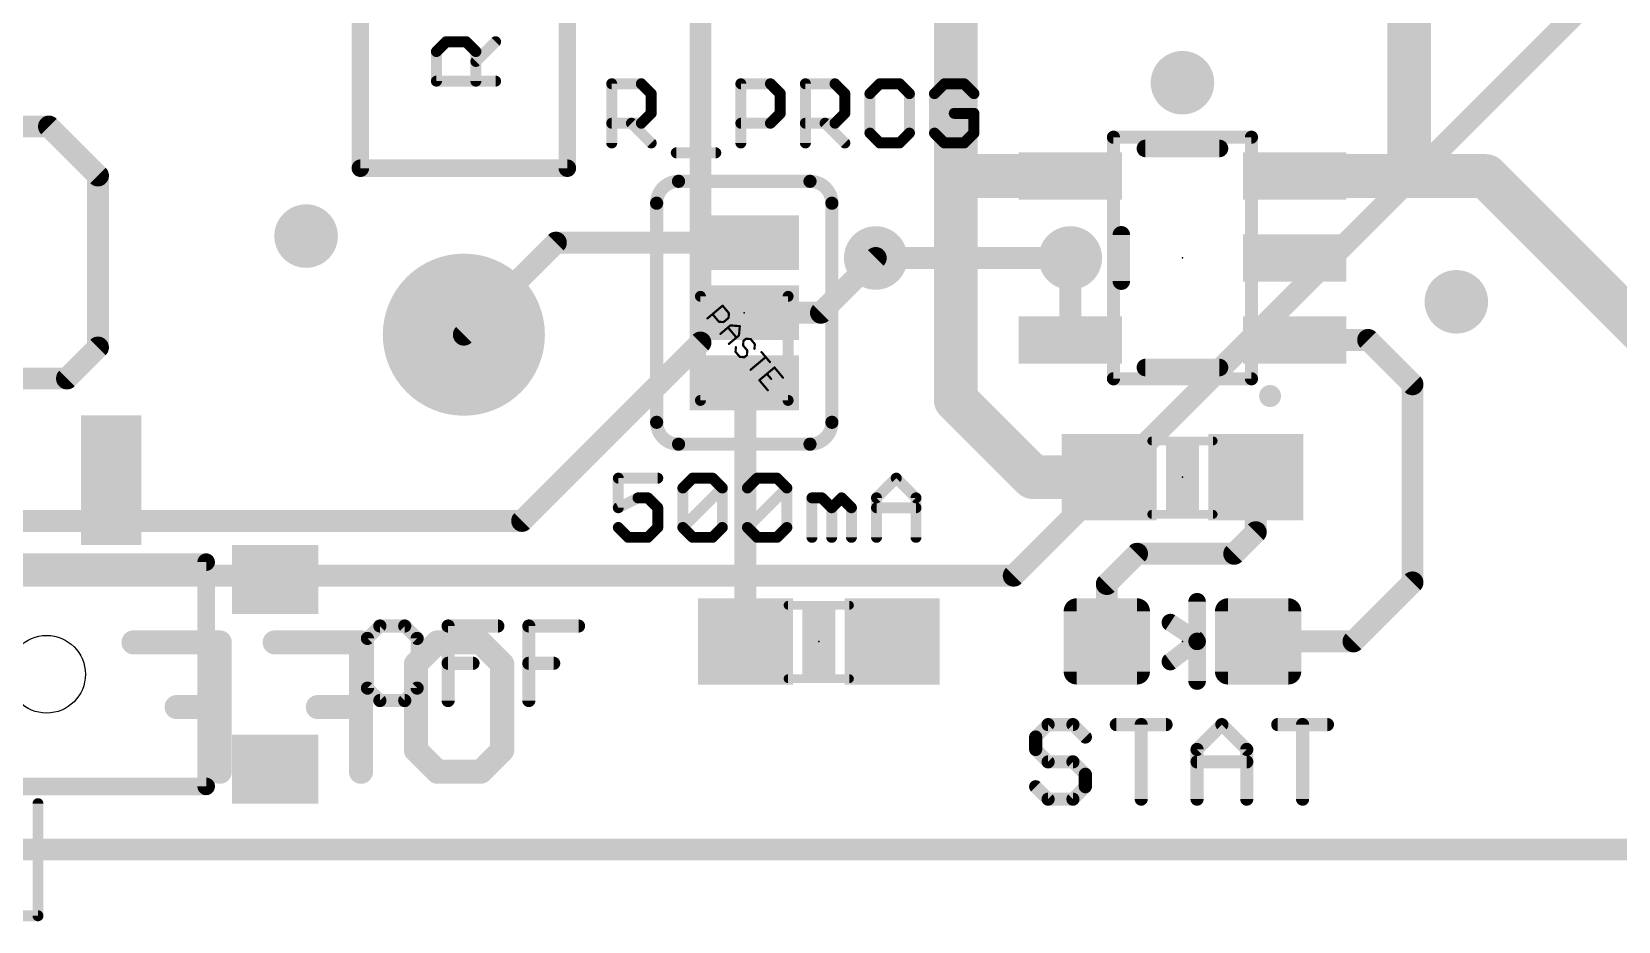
# Model space of a CAD drawing. Extents: x -12 to 110, y -16 to 66.
# Drawn here: x 63.37 to 81.76, y -0.83 to 9.48 of the extents above; entities that cross this region are included whole.
import ezdxf

# ---------------------------------------------------------------- set-up
doc = ezdxf.new("R2010")
doc.units = 0
for name, color, linetype in [('1', 12, 'CONTINUOUS'), ('16', 132, 'CONTINUOUS'), ('17', 110, 'CONTINUOUS'), ('18', 110, 'CONTINUOUS'), ('20', 53, 'CONTINUOUS'), ('21', 41, 'CONTINUOUS'), ('22', 40, 'CONTINUOUS'), ('23', 53, 'CONTINUOUS'), ('51', 53, 'CONTINUOUS')]:
    doc.layers.add(name, color=color, linetype=linetype)

# ---------------------------------------------------------------- blocks, each defined once
blk = doc.blocks.new('RECT160000X160000R30')
at = {"const_width": 0.15}
blk.add_lwpolyline([(0.425, -0.35), (0.425, 0.35, 0.4142), (0.35, 0.425), (-0.35, 0.425, 0.4142), (-0.425, 0.35), (-0.425, -0.35, 0.4142), (-0.35, -0.425), (0.35, -0.425, 0.4142)], format="xyb", close=True, dxfattribs=at)
blk.add_solid([(-0.3754, -0.3754), (0.3754, -0.3754), (-0.3754, 0.3754), (0.3754, 0.3754)])
blk = doc.blocks.new('RECT')
blk.add_solid([(-0.5, -0.5), (0.5, -0.5), (-0.5, 0.5), (0.5, 0.5)])
blk = doc.blocks.new('ROUNDP')
at = {"const_width": 0.5}
blk.add_lwpolyline([(0, -0.25, 1), (0, 0.25, 1), (0, -0.25)], format="xyb", dxfattribs=at)
blk = doc.blocks.new('ROUNDV')
at = {"const_width": 0.5}
blk.add_lwpolyline([(0, -0.25, 1), (0, 0.25, 1), (0, -0.25)], format="xyb", dxfattribs=at)

msp = doc.modelspace()

# ---------------------------------------------------------------- linework, layer by layer
at = {"layer": '1'}
for points, const_width in [([(74.08, 7.808), (74.08, 10.033)], 0.508), ([(79.336, 10.033), (79.336, 7.808)], 0.508), ([(62.8992, 8.382), (63.567, 8.382)], 0.254), ([(63.567, 8.382), (64.135, 7.814)], 0.254), ([(64.135, 7.814), (64.135, 5.8202)], 0.254), ([(74.08, 5.2128), (74.08, 7.808)], 0.508), ([(75.4079, 7.808), (74.08, 7.808)], 0.508), ([(79.336, 7.808), (78.0081, 7.808)], 0.508), ([(78.0081, 7.808), (80.2258, 7.808)], 0.508), ([(80.2258, 7.808), (83.82, 4.2138)], 0.508), ([(69.4436, 7.0358), (68.3768, 5.969)], 0.254), ([(71.628, 7.0358), (69.4436, 7.0358)], 0.254), ([(72.517, 6.223), (73.152, 6.858)], 0.254), ([(75.4079, 6.858), (75.4079, 5.908)], 0.254), ([(71.628, 6.223), (72.517, 6.223)], 0.254), ([(64.135, 5.8202), (63.7758, 5.461)], 0.254), ([(78.0081, 5.908), (78.8609, 5.908)], 0.254), ([(78.8609, 5.908), (79.375, 5.3939)], 0.254), ([(63.7758, 5.461), (63.1143, 5.461)], 0.254), ([(71.628, 5.4102), (71.6398, 5.4102)], 0.254), ([(71.628, 5.4102), (71.6416, 5.4102)], 0.254), ([(71.6416, 5.4102), (71.6416, 2.413)], 0.254), ([(79.375, 5.3939), (79.375, 3.0969)], 0.254), ([(74.9748, 4.318), (74.08, 5.2128)], 0.508), ([(75.858, 4.318), (74.9748, 4.318)], 0.508), ([(77.558, 3.6787), (77.558, 4.318)], 0.254), ([(77.3083, 3.429), (77.558, 3.6787)], 0.254), ([(75.831, 3.0782), (76.1818, 3.429)], 0.254), ([(76.1818, 3.429), (77.3083, 3.429)], 0.254), ([(75.831, 2.413), (75.831, 3.0782)], 0.254), ([(79.375, 3.0969), (78.6911, 2.413)], 0.254), ([(78.6911, 2.413), (77.585, 2.413)], 0.254), ([(101.6, 0), (0, 0)], 0.254)]:
    msp.add_lwpolyline(points, dxfattribs=dict(at, const_width=const_width))
for points, const_width in [([(63.6119, 8.4269, 1), (63.5221, 8.3371)], 0.127), ([(63.567, 8.3185, 1), (63.567, 8.4455)], 0.127), ([(64.1985, 7.814, 1), (64.0715, 7.814)], 0.127), ([(64.0901, 7.7691, 1), (64.1799, 7.8589)], 0.127), ([(74.207, 7.808, 1), (73.953, 7.808)], 0.254), ([(74.08, 7.935, 1), (74.08, 7.681)], 0.254), ([(73.953, 7.808, 1), (74.207, 7.808)], 0.254), ([(75.4079, 7.681, 1), (75.4079, 7.935)], 0.254), ([(78.0081, 7.935, 1), (78.0081, 7.681)], 0.254), ([(78.0081, 7.935, 1), (78.0081, 7.681)], 0.254), ([(79.209, 7.808, 1), (79.463, 7.808)], 0.254), ([(79.336, 7.681, 1), (79.336, 7.935)], 0.254), ([(80.3156, 7.8978, 1), (80.136, 7.7182)], 0.254), ([(80.2258, 7.681, 1), (80.2258, 7.935)], 0.254), ([(69.4436, 7.0993, 1), (69.4436, 6.9723)], 0.127), ([(69.4885, 6.9909, 1), (69.3987, 7.0807)], 0.127), ([(71.628, 6.9723, 1), (71.628, 7.0993)], 0.127), ([(73.1969, 6.8131, 1), (73.1071, 6.9029)], 0.127), ([(75.4714, 6.858, 1), (75.3444, 6.858)], 0.127), ([(71.628, 6.2865, 1), (71.628, 6.1595)], 0.127), ([(72.4721, 6.2679, 1), (72.5619, 6.1781)], 0.127), ([(72.517, 6.1595, 1), (72.517, 6.2865)], 0.127), ([(68.3319, 6.0139, 1), (68.4217, 5.9241)], 0.127), ([(64.1799, 5.7753, 1), (64.0901, 5.8651)], 0.127), ([(75.3444, 5.908, 1), (75.4714, 5.908)], 0.127), ([(78.0081, 5.9715, 1), (78.0081, 5.8445)], 0.127), ([(78.9058, 5.9529, 1), (78.816, 5.8631)], 0.127), ([(78.8609, 5.8445, 1), (78.8609, 5.9715)], 0.127), ([(64.0715, 5.8202, 1), (64.1985, 5.8202)], 0.127), ([(63.7309, 5.5059, 1), (63.8207, 5.4161)], 0.127), ([(63.7758, 5.3975, 1), (63.7758, 5.5245)], 0.127), ([(71.628, 5.4737, 1), (71.628, 5.3467)], 0.127), ([(71.628, 5.4737, 1), (71.628, 5.3467)], 0.127), ([(71.7051, 5.4102, 1), (71.5781, 5.4102)], 0.127), ([(71.6398, 5.3467, 1), (71.6398, 5.4737)], 0.127), ([(71.6416, 5.3467, 1), (71.6416, 5.4737)], 0.127), ([(79.4385, 5.3939, 1), (79.3115, 5.3939)], 0.127), ([(74.1698, 5.3026, 1), (73.9902, 5.123)], 0.254), ([(73.953, 5.2128, 1), (74.207, 5.2128)], 0.254), ([(79.3301, 5.349, 1), (79.4199, 5.4388)], 0.127), ([(74.9748, 4.445, 1), (74.9748, 4.191)], 0.254), ([(74.885, 4.2282, 1), (75.0646, 4.4078)], 0.254), ([(75.858, 4.191, 1), (75.858, 4.445)], 0.254), ([(77.6215, 4.318, 1), (77.4945, 4.318)], 0.127), ([(77.4945, 3.6787, 1), (77.6215, 3.6787)], 0.127), ([(77.6029, 3.6338, 1), (77.5131, 3.7236)], 0.127), ([(76.1818, 3.4925, 1), (76.1818, 3.3655)], 0.127), ([(76.2267, 3.3841, 1), (76.1369, 3.4739)], 0.127), ([(77.2634, 3.4739, 1), (77.3532, 3.3841)], 0.127), ([(77.3083, 3.3655, 1), (77.3083, 3.4925)], 0.127), ([(75.8945, 3.0782, 1), (75.7675, 3.0782)], 0.127), ([(75.7861, 3.1231, 1), (75.8759, 3.0333)], 0.127), ([(79.3115, 3.0969, 1), (79.4385, 3.0969)], 0.127), ([(79.4199, 3.052, 1), (79.3301, 3.1418)], 0.127), ([(71.5781, 2.413, 1), (71.7051, 2.413)], 0.127), ([(75.7675, 2.413, 1), (75.8945, 2.413)], 0.127), ([(77.585, 2.4765, 1), (77.585, 2.3495)], 0.127), ([(78.6462, 2.4579, 1), (78.736, 2.3681)], 0.127), ([(78.6911, 2.3495, 1), (78.6911, 2.4765)], 0.127)]:
    msp.add_lwpolyline(points, format="xyb", dxfattribs=dict(at, const_width=const_width))
at = {"layer": '16', "const_width": 0.254}
for points in [[(71.12, 26.797), (71.12, 5.8774)], [(81.915, 10.3378), (74.7522, 3.175)], [(73.152, 6.858), (75.4079, 6.858)], [(71.12, 5.8774), (69.0526, 3.81)], [(69.0526, 3.81), (41.5665, 3.81)], [(74.7522, 3.175), (41.2056, 3.175)], [(101.6, 0), (0, 0)]]:
    msp.add_lwpolyline(points, dxfattribs=at)
at = {"layer": '16', "const_width": 0.127}
for points in [[(73.152, 6.9215, 1), (73.152, 6.7945)], [(75.4079, 6.7945, 1), (75.4079, 6.9215)], [(71.0565, 5.8774, 1), (71.1835, 5.8774)], [(71.1649, 5.8325, 1), (71.0751, 5.9223)], [(69.0077, 3.8549, 1), (69.0975, 3.7651)], [(69.0526, 3.7465, 1), (69.0526, 3.8735)], [(74.7073, 3.2199, 1), (74.7971, 3.1301)], [(74.7522, 3.1115, 1), (74.7522, 3.2385)]]:
    msp.add_lwpolyline(points, format="xyb", dxfattribs=at)
at = {"layer": '20', "const_width": 0.2032}
msp.add_lwpolyline([(6.35, 0), (95.25, 0)], dxfattribs=at)
at = {"layer": '20'}
msp.add_circle((63.5395, 2.032), 0.45, dxfattribs=at)
at = {"layer": '21'}
for points, const_width in [([(67.1768, 7.899), (67.1768, 14.199)], 0.2032), ([(69.5768, 14.199), (69.5768, 7.899)], 0.2032), ([(68.0587, 9.2512), (68.1731, 9.3656)], 0.127), ([(68.1731, 9.3656), (68.4019, 9.3656)], 0.127), ([(68.4019, 9.3656), (68.5163, 9.2512)], 0.127), ([(68.5163, 9.1368), (68.7451, 9.3656)], 0.127), ([(68.0587, 8.908), (68.0587, 9.2512)], 0.127), ([(68.5163, 9.2512), (68.5163, 8.908)], 0.127), ([(68.7451, 8.908), (68.0587, 8.908)], 0.127), ([(70.0913, 8.1915), (70.0913, 8.8779)], 0.127), ([(70.0913, 8.8779), (70.4345, 8.8779)], 0.127), ([(70.4345, 8.8779), (70.5489, 8.7635)], 0.127), ([(71.5881, 8.1915), (71.5881, 8.8779)], 0.127), ([(71.5881, 8.8779), (71.9313, 8.8779)], 0.127), ([(71.9313, 8.8779), (72.0457, 8.7635)], 0.127), ([(72.3365, 8.1915), (72.3365, 8.8779)], 0.127), ([(72.3365, 8.8779), (72.6797, 8.8779)], 0.127), ([(72.6797, 8.8779), (72.7941, 8.7635)], 0.127), ([(73.1994, 8.8779), (73.085, 8.7635)], 0.127), ([(73.4282, 8.8779), (73.1994, 8.8779)], 0.127), ([(73.5426, 8.7635), (73.4282, 8.8779)], 0.127), ([(73.9478, 8.8779), (73.8334, 8.7635)], 0.127), ([(74.1766, 8.8779), (73.9478, 8.8779)], 0.127), ([(74.291, 8.7635), (74.1766, 8.8779)], 0.127), ([(70.5489, 8.7635), (70.5489, 8.5347)], 0.127), ([(72.0457, 8.7635), (72.0457, 8.5347)], 0.127), ([(72.7941, 8.7635), (72.7941, 8.5347)], 0.127), ([(73.085, 8.7635), (73.085, 8.3059)], 0.127), ([(73.5426, 8.3059), (73.5426, 8.7635)], 0.127), ([(73.8334, 8.7635), (73.8334, 8.3059)], 0.127), ([(70.4345, 8.4203), (70.0913, 8.4203)], 0.127), ([(70.3201, 8.4203), (70.5489, 8.1915)], 0.127), ([(70.5489, 8.5347), (70.4345, 8.4203)], 0.127), ([(71.9313, 8.4203), (71.5881, 8.4203)], 0.127), ([(72.0457, 8.5347), (71.9313, 8.4203)], 0.127), ([(72.6797, 8.4203), (72.3365, 8.4203)], 0.127), ([(72.5653, 8.4203), (72.7941, 8.1915)], 0.127), ([(72.7941, 8.5347), (72.6797, 8.4203)], 0.127), ([(74.291, 8.5347), (74.0622, 8.5347)], 0.127), ([(74.291, 8.3059), (74.291, 8.5347)], 0.127), ([(73.085, 8.3059), (73.1994, 8.1915)], 0.127), ([(73.4282, 8.1915), (73.5426, 8.3059)], 0.127), ([(73.8334, 8.3059), (73.9478, 8.1915)], 0.127), ([(74.1766, 8.1915), (74.291, 8.3059)], 0.127), ([(70.8397, 8.0771), (71.2973, 8.0771)], 0.127), ([(73.1994, 8.1915), (73.4282, 8.1915)], 0.127), ([(73.9478, 8.1915), (74.1766, 8.1915)], 0.127), ([(76.2786, 8.128), (77.1374, 8.128)], 0.2032), ([(69.5768, 7.899), (67.1768, 7.899)], 0.2032), ([(70.866, 7.747), (72.39, 7.747)], 0.1524), ([(70.612, 4.953), (70.612, 7.493)], 0.1524), ([(72.644, 7.493), (72.644, 4.953)], 0.1524), ([(75.9992, 6.5896), (75.9992, 7.1264)], 0.2032), ([(77.1374, 5.588), (76.2786, 5.588)], 0.2032), ([(70.866, 4.699), (72.39, 4.699)], 0.1524), ([(70.6251, 4.3059), (70.1675, 4.3059)], 0.127), ([(70.1675, 4.3059), (70.1675, 3.9627)], 0.127), ([(70.9159, 4.1915), (71.0303, 4.3059)], 0.127), ([(70.9159, 3.7339), (70.9159, 4.1915)], 0.127), ([(70.9159, 3.7339), (71.3735, 4.1915)], 0.127), ([(71.0303, 4.3059), (71.2591, 4.3059)], 0.127), ([(71.2591, 4.3059), (71.3735, 4.1915)], 0.127), ([(71.3735, 4.1915), (71.3735, 3.7339)], 0.127), ([(71.6643, 4.1915), (71.7787, 4.3059)], 0.127), ([(71.6643, 3.7339), (71.6643, 4.1915)], 0.127), ([(71.6643, 3.7339), (72.1219, 4.1915)], 0.127), ([(71.7787, 4.3059), (72.0075, 4.3059)], 0.127), ([(72.0075, 4.3059), (72.1219, 4.1915)], 0.127), ([(72.1219, 4.1915), (72.1219, 3.7339)], 0.127), ([(73.1612, 4.0771), (73.39, 4.3059)], 0.127), ([(73.39, 4.3059), (73.6188, 4.0771)], 0.127), ([(70.1675, 3.9627), (70.3963, 4.0771)], 0.127), ([(70.3963, 4.0771), (70.5107, 4.0771)], 0.127), ([(70.5107, 4.0771), (70.6251, 3.9627)], 0.127), ([(72.4127, 3.6195), (72.4127, 4.0771)], 0.127), ([(72.4127, 4.0771), (72.5271, 4.0771)], 0.127), ([(72.5271, 4.0771), (72.6415, 3.9627)], 0.127), ([(72.6415, 3.9627), (72.7559, 4.0771)], 0.127), ([(72.7559, 4.0771), (72.8703, 3.9627)], 0.127), ([(73.1612, 3.6195), (73.1612, 4.0771)], 0.127), ([(73.6188, 4.0771), (73.6188, 3.6195)], 0.127), ([(70.6251, 3.9627), (70.6251, 3.7339)], 0.127), ([(72.6415, 3.9627), (72.6415, 3.6195)], 0.127), ([(72.8703, 3.9627), (72.8703, 3.6195)], 0.127), ([(73.1612, 3.9627), (73.6188, 3.9627)], 0.127), ([(70.2819, 3.6195), (70.1675, 3.7339)], 0.127), ([(70.5107, 3.6195), (70.2819, 3.6195)], 0.127), ([(70.6251, 3.7339), (70.5107, 3.6195)], 0.127), ([(71.0303, 3.6195), (70.9159, 3.7339)], 0.127), ([(71.2591, 3.6195), (71.0303, 3.6195)], 0.127), ([(71.3735, 3.7339), (71.2591, 3.6195)], 0.127), ([(71.7787, 3.6195), (71.6643, 3.7339)], 0.127), ([(72.0075, 3.6195), (71.7787, 3.6195)], 0.127), ([(72.1219, 3.7339), (72.0075, 3.6195)], 0.127), ([(65.3895, 3.332), (58.6895, 3.332)], 0.2032), ([(65.3895, 0.732), (65.3895, 3.332)], 0.2032), ([(76.878, 2.873), (76.878, 2.413)], 0.2032), ([(67.4033, 2.5915), (67.2592, 2.4475)], 0.1524), ([(67.6914, 2.5915), (67.4033, 2.5915)], 0.1524), ([(67.8354, 2.4475), (67.6914, 2.5915)], 0.1524), ([(68.1947, 1.7272), (68.1947, 2.5915)], 0.1524), ([(68.1947, 2.5915), (68.7709, 2.5915)], 0.1524), ([(69.1302, 1.7272), (69.1302, 2.5915)], 0.1524), ([(69.1302, 2.5915), (69.7065, 2.5915)], 0.1524), ([(76.8626, 2.4384), (76.568, 2.6314)], 0.2032), ([(67.2592, 2.4475), (67.2592, 1.8713)], 0.1524), ([(67.8354, 1.8713), (67.8354, 2.4475)], 0.1524), ([(76.878, 2.413), (76.568, 2.1792)], 0.2032), ([(76.878, 1.953), (76.878, 2.413)], 0.2032), ([(68.1947, 2.1594), (68.4828, 2.1594)], 0.1524), ([(69.1302, 2.1594), (69.4184, 2.1594)], 0.1524), ([(67.2592, 1.8713), (67.4033, 1.7272)], 0.1524), ([(67.6914, 1.7272), (67.8354, 1.8713)], 0.1524), ([(67.4033, 1.7272), (67.6914, 1.7272)], 0.1524), ([(75.1503, 1.4485), (75.0062, 1.3045)], 0.1524), ([(75.4384, 1.4485), (75.1503, 1.4485)], 0.1524), ([(75.5824, 1.3045), (75.4384, 1.4485)], 0.1524), ([(75.9417, 1.4485), (76.5179, 1.4485)], 0.1524), ([(76.2298, 0.5842), (76.2298, 1.4485)], 0.1524), ([(76.8772, 1.1604), (77.1654, 1.4485)], 0.1524), ([(77.1654, 1.4485), (77.4535, 1.1604)], 0.1524), ([(77.8128, 1.4485), (78.389, 1.4485)], 0.1524), ([(78.1009, 0.5842), (78.1009, 1.4485)], 0.1524), ([(75.0062, 1.3045), (75.0062, 1.1604)], 0.1524), ([(75.0062, 1.1604), (75.1503, 1.0164)], 0.1524), ([(76.8772, 0.5842), (76.8772, 1.1604)], 0.1524), ([(77.4535, 1.1604), (77.4535, 0.5842)], 0.1524), ([(75.1503, 1.0164), (75.4384, 1.0164)], 0.1524), ([(75.4384, 1.0164), (75.5824, 0.8723)], 0.1524), ([(75.5824, 0.8723), (75.5824, 0.7283)], 0.1524), ([(76.8772, 1.0164), (77.4535, 1.0164)], 0.1524), ([(58.6895, 0.732), (65.3895, 0.732)], 0.2032), ([(75.1503, 0.5842), (75.0062, 0.7283)], 0.1524), ([(75.5824, 0.7283), (75.4384, 0.5842)], 0.1524), ([(75.4384, 0.5842), (75.1503, 0.5842)], 0.1524)]:
    msp.add_lwpolyline(points, dxfattribs=dict(at, const_width=const_width))
for points, const_width in [([(68.1731, 9.3973, 1), (68.1731, 9.3338)], 0.0635), ([(68.1956, 9.3431, 1), (68.1507, 9.388)], 0.0635), ([(68.4244, 9.388, 1), (68.3795, 9.3431)], 0.0635), ([(68.4019, 9.3338, 1), (68.4019, 9.3973)], 0.0635), ([(68.7676, 9.3431, 1), (68.7226, 9.388)], 0.0635), ([(68.0905, 9.2512, 1), (68.027, 9.2512)], 0.0635), ([(68.0363, 9.2736, 1), (68.0812, 9.2287)], 0.0635), ([(68.5481, 9.2512, 1), (68.4846, 9.2512)], 0.0635), ([(68.4939, 9.2287, 1), (68.5388, 9.2736)], 0.0635), ([(68.4939, 9.1593, 1), (68.5388, 9.1143)], 0.0635), ([(68.0587, 8.9398, 1), (68.0587, 8.8763)], 0.0635), ([(68.027, 8.908, 1), (68.0905, 8.908)], 0.0635), ([(68.4846, 8.908, 1), (68.5481, 8.908)], 0.0635), ([(68.7451, 8.8763, 1), (68.7451, 8.9398)], 0.0635), ([(70.0913, 8.9096, 1), (70.0913, 8.8461)], 0.0635), ([(70.1231, 8.8779, 1), (70.0596, 8.8779)], 0.0635), ([(70.4569, 8.9003, 1), (70.412, 8.8554)], 0.0635), ([(70.4345, 8.8461, 1), (70.4345, 8.9096)], 0.0635), ([(71.6199, 8.8779, 1), (71.5564, 8.8779)], 0.0635), ([(71.5881, 8.9096, 1), (71.5881, 8.8461)], 0.0635), ([(71.9538, 8.9003, 1), (71.9089, 8.8554)], 0.0635), ([(71.9313, 8.8461, 1), (71.9313, 8.9096)], 0.0635), ([(72.3683, 8.8779, 1), (72.3048, 8.8779)], 0.0635), ([(72.3365, 8.9096, 1), (72.3365, 8.8461)], 0.0635), ([(72.7022, 8.9003, 1), (72.6573, 8.8554)], 0.0635), ([(72.6797, 8.8461, 1), (72.6797, 8.9096)], 0.0635), ([(73.1994, 8.9096, 1), (73.1994, 8.8461)], 0.0635), ([(73.2218, 8.8554, 1), (73.1769, 8.9003)], 0.0635), ([(73.4506, 8.9003, 1), (73.4057, 8.8554)], 0.0635), ([(73.4282, 8.8461, 1), (73.4282, 8.9096)], 0.0635), ([(73.9478, 8.9096, 1), (73.9478, 8.8461)], 0.0635), ([(73.9702, 8.8554, 1), (73.9253, 8.9003)], 0.0635), ([(74.199, 8.9003, 1), (74.1541, 8.8554)], 0.0635), ([(74.1766, 8.8461, 1), (74.1766, 8.9096)], 0.0635), ([(70.5806, 8.7635, 1), (70.5171, 8.7635)], 0.0635), ([(70.5264, 8.741, 1), (70.5713, 8.7859)], 0.0635), ([(72.0775, 8.7635, 1), (72.014, 8.7635)], 0.0635), ([(72.0233, 8.741, 1), (72.0682, 8.7859)], 0.0635), ([(72.8259, 8.7635, 1), (72.7624, 8.7635)], 0.0635), ([(72.7717, 8.741, 1), (72.8166, 8.7859)], 0.0635), ([(73.1167, 8.7635, 1), (73.0532, 8.7635)], 0.0635), ([(73.0625, 8.7859, 1), (73.1074, 8.741)], 0.0635), ([(73.5743, 8.7635, 1), (73.5108, 8.7635)], 0.0635), ([(73.5201, 8.741, 1), (73.565, 8.7859)], 0.0635), ([(73.8651, 8.7635, 1), (73.8016, 8.7635)], 0.0635), ([(73.8109, 8.7859, 1), (73.8558, 8.741)], 0.0635), ([(74.2685, 8.741, 1), (74.3134, 8.7859)], 0.0635), ([(70.0913, 8.452, 1), (70.0913, 8.3885)], 0.0635), ([(70.3425, 8.4427, 1), (70.2976, 8.3978)], 0.0635), ([(70.412, 8.4427, 1), (70.4569, 8.3978)], 0.0635), ([(70.4345, 8.3885, 1), (70.4345, 8.452)], 0.0635), ([(70.5171, 8.5347, 1), (70.5806, 8.5347)], 0.0635), ([(70.5713, 8.5122, 1), (70.5264, 8.5571)], 0.0635), ([(71.5881, 8.452, 1), (71.5881, 8.3885)], 0.0635), ([(71.9089, 8.4427, 1), (71.9538, 8.3978)], 0.0635), ([(71.9313, 8.3885, 1), (71.9313, 8.452)], 0.0635), ([(72.014, 8.5347, 1), (72.0775, 8.5347)], 0.0635), ([(72.0682, 8.5122, 1), (72.0233, 8.5571)], 0.0635), ([(72.3365, 8.452, 1), (72.3365, 8.3885)], 0.0635), ([(72.5878, 8.4427, 1), (72.5429, 8.3978)], 0.0635), ([(72.6573, 8.4427, 1), (72.7022, 8.3978)], 0.0635), ([(72.6797, 8.3885, 1), (72.6797, 8.452)], 0.0635), ([(72.7624, 8.5347, 1), (72.8259, 8.5347)], 0.0635), ([(72.8166, 8.5122, 1), (72.7717, 8.5571)], 0.0635), ([(74.0622, 8.5664, 1), (74.0622, 8.5029)], 0.0635), ([(74.3227, 8.5347, 1), (74.2592, 8.5347)], 0.0635), ([(74.291, 8.5029, 1), (74.291, 8.5664)], 0.0635), ([(73.1074, 8.3283, 1), (73.0625, 8.2834)], 0.0635), ([(73.0532, 8.3059, 1), (73.1167, 8.3059)], 0.0635), ([(73.5108, 8.3059, 1), (73.5743, 8.3059)], 0.0635), ([(73.565, 8.2834, 1), (73.5201, 8.3283)], 0.0635), ([(73.8016, 8.3059, 1), (73.8651, 8.3059)], 0.0635), ([(73.8558, 8.3283, 1), (73.8109, 8.2834)], 0.0635), ([(74.2592, 8.3059, 1), (74.3227, 8.3059)], 0.0635), ([(74.3134, 8.2834, 1), (74.2685, 8.3283)], 0.0635), ([(70.0596, 8.1915, 1), (70.1231, 8.1915)], 0.0635), ([(70.5264, 8.169, 1), (70.5713, 8.214)], 0.0635), ([(70.8397, 8.1089, 1), (70.8397, 8.0454)], 0.0635), ([(71.2973, 8.0454, 1), (71.2973, 8.1089)], 0.0635), ([(71.5564, 8.1915, 1), (71.6199, 8.1915)], 0.0635), ([(72.3048, 8.1915, 1), (72.3683, 8.1915)], 0.0635), ([(72.7717, 8.169, 1), (72.8166, 8.214)], 0.0635), ([(73.1994, 8.2233, 1), (73.1994, 8.1597)], 0.0635), ([(73.1769, 8.169, 1), (73.2218, 8.214)], 0.0635), ([(73.4057, 8.214, 1), (73.4506, 8.169)], 0.0635), ([(73.4282, 8.1597, 1), (73.4282, 8.2233)], 0.0635), ([(73.9478, 8.2233, 1), (73.9478, 8.1597)], 0.0635), ([(73.9253, 8.169, 1), (73.9702, 8.214)], 0.0635), ([(74.1541, 8.214, 1), (74.199, 8.169)], 0.0635), ([(74.1766, 8.1597, 1), (74.1766, 8.2233)], 0.0635), ([(76.2786, 8.1788, 1), (76.2786, 8.0772)], 0.1016), ([(77.1374, 8.0772, 1), (77.1374, 8.1788)], 0.1016), ([(67.1768, 7.9498, 1), (67.1768, 7.8482)], 0.1016), ([(67.126, 7.899, 1), (67.2276, 7.899)], 0.1016), ([(69.526, 7.899, 1), (69.6276, 7.899)], 0.1016), ([(69.5768, 7.8482, 1), (69.5768, 7.9498)], 0.1016), ([(70.866, 7.747, 0.4142), (70.612, 7.493)], 0.1524), ([(70.866, 7.7851, 1), (70.866, 7.7089)], 0.0762), ([(70.866, 7.7089, 1), (70.866, 7.7851)], 0.0762), ([(72.644, 7.493, 0.4142), (72.39, 7.747)], 0.1524), ([(72.39, 7.7851, 1), (72.39, 7.7089)], 0.0762), ([(72.39, 7.7089, 1), (72.39, 7.7851)], 0.0762), ([(70.6501, 7.493, 1), (70.5739, 7.493)], 0.0762), ([(72.6821, 7.493, 1), (72.6059, 7.493)], 0.0762), ([(70.5739, 7.493, 1), (70.6501, 7.493)], 0.0762), ([(72.6059, 7.493, 1), (72.6821, 7.493)], 0.0762), ([(76.05, 7.1264, 1), (75.9484, 7.1264)], 0.1016), ([(75.9484, 6.5896, 1), (76.05, 6.5896)], 0.1016), ([(76.2786, 5.6388, 1), (76.2786, 5.5372)], 0.1016), ([(77.1374, 5.5372, 1), (77.1374, 5.6388)], 0.1016), ([(77.724, 5.1943, 1), (77.724, 5.3213, 1), (77.724, 5.1943)], 0.127), ([(70.612, 4.953, 0.4142), (70.866, 4.699)], 0.1524), ([(70.6501, 4.953, 1), (70.5739, 4.953)], 0.0762), ([(70.5739, 4.953, 1), (70.6501, 4.953)], 0.0762), ([(72.39, 4.699, 0.4142), (72.644, 4.953)], 0.1524), ([(72.6821, 4.953, 1), (72.6059, 4.953)], 0.0762), ([(72.6059, 4.953, 1), (72.6821, 4.953)], 0.0762), ([(70.866, 4.7371, 1), (70.866, 4.6609)], 0.0762), ([(70.866, 4.6609, 1), (70.866, 4.7371)], 0.0762), ([(72.39, 4.7371, 1), (72.39, 4.6609)], 0.0762), ([(72.39, 4.6609, 1), (72.39, 4.7371)], 0.0762), ([(70.1675, 4.3376, 1), (70.1675, 4.2741)], 0.0635), ([(70.1993, 4.3059, 1), (70.1358, 4.3059)], 0.0635), ([(70.6251, 4.2741, 1), (70.6251, 4.3376)], 0.0635), ([(70.9477, 4.1915, 1), (70.8842, 4.1915)], 0.0635), ([(70.8935, 4.2139, 1), (70.9384, 4.169)], 0.0635), ([(71.0303, 4.3376, 1), (71.0303, 4.2741)], 0.0635), ([(71.0528, 4.2834, 1), (71.0079, 4.3283)], 0.0635), ([(71.2816, 4.3283, 1), (71.2367, 4.2834)], 0.0635), ([(71.2591, 4.2741, 1), (71.2591, 4.3376)], 0.0635), ([(71.4053, 4.1915, 1), (71.3418, 4.1915)], 0.0635), ([(71.396, 4.169, 1), (71.3511, 4.2139)], 0.0635), ([(71.3511, 4.169, 1), (71.396, 4.2139)], 0.0635), ([(71.6961, 4.1915, 1), (71.6326, 4.1915)], 0.0635), ([(71.6419, 4.2139, 1), (71.6868, 4.169)], 0.0635), ([(71.7787, 4.3376, 1), (71.7787, 4.2741)], 0.0635), ([(71.8012, 4.2834, 1), (71.7563, 4.3283)], 0.0635), ([(72.03, 4.3283, 1), (71.9851, 4.2834)], 0.0635), ([(72.0075, 4.2741, 1), (72.0075, 4.3376)], 0.0635), ([(72.1537, 4.1915, 1), (72.0902, 4.1915)], 0.0635), ([(72.1444, 4.169, 1), (72.0995, 4.2139)], 0.0635), ([(72.0995, 4.169, 1), (72.1444, 4.2139)], 0.0635), ([(73.4124, 4.3283, 1), (73.3675, 4.2834)], 0.0635), ([(73.4124, 4.2834, 1), (73.3675, 4.3283)], 0.0635), ([(70.3963, 4.1088, 1), (70.3963, 4.0453)], 0.0635), ([(70.4105, 4.0487, 1), (70.3821, 4.1055)], 0.0635), ([(70.5331, 4.0995, 1), (70.4882, 4.0546)], 0.0635), ([(70.5107, 4.0453, 1), (70.5107, 4.1088)], 0.0635), ([(72.4445, 4.0771, 1), (72.381, 4.0771)], 0.0635), ([(72.4127, 4.1088, 1), (72.4127, 4.0453)], 0.0635), ([(72.5496, 4.0995, 1), (72.5047, 4.0546)], 0.0635), ([(72.5271, 4.0453, 1), (72.5271, 4.1088)], 0.0635), ([(72.7784, 4.0995, 1), (72.7335, 4.0546)], 0.0635), ([(72.7784, 4.0546, 1), (72.7335, 4.0995)], 0.0635), ([(73.1929, 4.0771, 1), (73.1294, 4.0771)], 0.0635), ([(73.1387, 4.0995, 1), (73.1836, 4.0546)], 0.0635), ([(73.6505, 4.0771, 1), (73.587, 4.0771)], 0.0635), ([(73.5963, 4.0546, 1), (73.6412, 4.0995)], 0.0635), ([(70.1533, 3.9911, 1), (70.1817, 3.9343)], 0.0635), ([(70.1358, 3.9627, 1), (70.1993, 3.9627)], 0.0635), ([(70.6568, 3.9627, 1), (70.5933, 3.9627)], 0.0635), ([(70.6026, 3.9402, 1), (70.6475, 3.9851)], 0.0635), ([(72.6733, 3.9627, 1), (72.6098, 3.9627)], 0.0635), ([(72.6191, 3.9851, 1), (72.664, 3.9402)], 0.0635), ([(72.6191, 3.9402, 1), (72.664, 3.9851)], 0.0635), ([(72.9021, 3.9627, 1), (72.8386, 3.9627)], 0.0635), ([(72.8479, 3.9402, 1), (72.8928, 3.9851)], 0.0635), ([(73.1612, 3.9944, 1), (73.1612, 3.9309)], 0.0635), ([(73.6188, 3.9309, 1), (73.6188, 3.9944)], 0.0635), ([(70.19, 3.7563, 1), (70.145, 3.7114)], 0.0635), ([(70.2819, 3.6513, 1), (70.2819, 3.5878)], 0.0635), ([(70.5107, 3.5878, 1), (70.5107, 3.6513)], 0.0635), ([(70.5933, 3.7339, 1), (70.6568, 3.7339)], 0.0635), ([(70.6475, 3.7114, 1), (70.6026, 3.7563)], 0.0635), ([(70.9384, 3.7563, 1), (70.8935, 3.7114)], 0.0635), ([(70.8935, 3.7563, 1), (70.9384, 3.7114)], 0.0635), ([(70.8842, 3.7339, 1), (70.9477, 3.7339)], 0.0635), ([(71.0303, 3.6513, 1), (71.0303, 3.5878)], 0.0635), ([(71.2591, 3.5878, 1), (71.2591, 3.6513)], 0.0635), ([(71.3418, 3.7339, 1), (71.4053, 3.7339)], 0.0635), ([(71.396, 3.7114, 1), (71.3511, 3.7563)], 0.0635), ([(71.6326, 3.7339, 1), (71.6961, 3.7339)], 0.0635), ([(71.6868, 3.7563, 1), (71.6419, 3.7114)], 0.0635), ([(71.6419, 3.7563, 1), (71.6868, 3.7114)], 0.0635), ([(71.7787, 3.6513, 1), (71.7787, 3.5878)], 0.0635), ([(72.0075, 3.5878, 1), (72.0075, 3.6513)], 0.0635), ([(72.0902, 3.7339, 1), (72.1537, 3.7339)], 0.0635), ([(72.1444, 3.7114, 1), (72.0995, 3.7563)], 0.0635), ([(70.2594, 3.597, 1), (70.3043, 3.642)], 0.0635), ([(70.4882, 3.642, 1), (70.5331, 3.597)], 0.0635), ([(71.0079, 3.597, 1), (71.0528, 3.642)], 0.0635), ([(71.2367, 3.642, 1), (71.2816, 3.597)], 0.0635), ([(71.7563, 3.597, 1), (71.8012, 3.642)], 0.0635), ([(71.9851, 3.642, 1), (72.03, 3.597)], 0.0635), ([(72.381, 3.6195, 1), (72.4445, 3.6195)], 0.0635), ([(72.6098, 3.6195, 1), (72.6733, 3.6195)], 0.0635), ([(72.8386, 3.6195, 1), (72.9021, 3.6195)], 0.0635), ([(73.1294, 3.6195, 1), (73.1929, 3.6195)], 0.0635), ([(73.587, 3.6195, 1), (73.6505, 3.6195)], 0.0635), ([(65.4403, 3.332, 1), (65.3387, 3.332)], 0.1016), ([(65.3895, 3.2812, 1), (65.3895, 3.3828)], 0.1016), ([(76.9288, 2.873, 1), (76.8272, 2.873)], 0.1016), ([(67.4033, 2.6296, 1), (67.4033, 2.5534)], 0.0762), ([(67.4302, 2.5646, 1), (67.3763, 2.6185)], 0.0762), ([(67.7183, 2.6185, 1), (67.6644, 2.5646)], 0.0762), ([(67.6914, 2.5534, 1), (67.6914, 2.6296)], 0.0762), ([(68.2328, 2.5915, 1), (68.1566, 2.5915)], 0.0762), ([(68.1947, 2.6296, 1), (68.1947, 2.5534)], 0.0762), ([(68.7709, 2.5534, 1), (68.7709, 2.6296)], 0.0762), ([(69.1683, 2.5915, 1), (69.0921, 2.5915)], 0.0762), ([(69.1302, 2.6296, 1), (69.1302, 2.5534)], 0.0762), ([(69.7065, 2.5534, 1), (69.7065, 2.6296)], 0.0762), ([(76.5958, 2.6739, 1), (76.5402, 2.5889)], 0.1016), ([(67.2973, 2.4475, 1), (67.2211, 2.4475)], 0.0762), ([(67.2323, 2.4744, 1), (67.2861, 2.4205)], 0.0762), ([(67.8735, 2.4475, 1), (67.7973, 2.4475)], 0.0762), ([(67.8085, 2.4205, 1), (67.8624, 2.4744)], 0.0762), ([(76.9288, 2.413, 1), (76.8272, 2.413)], 0.1016), ([(76.8272, 2.413, 1), (76.9288, 2.413)], 0.1016), ([(76.8348, 2.3959, 1), (76.8904, 2.4809)], 0.1016), ([(76.9086, 2.3724, 1), (76.8474, 2.4536)], 0.1016), ([(68.1947, 2.1975, 1), (68.1947, 2.1213)], 0.0762), ([(68.4828, 2.1213, 1), (68.4828, 2.1975)], 0.0762), ([(69.1302, 2.1975, 1), (69.1302, 2.1213)], 0.0762), ([(69.4184, 2.1213, 1), (69.4184, 2.1975)], 0.0762), ([(76.5374, 2.2198, 1), (76.5986, 2.1386)], 0.1016), ([(67.2861, 1.8982, 1), (67.2323, 1.8443)], 0.0762), ([(67.2211, 1.8713, 1), (67.2973, 1.8713)], 0.0762), ([(67.7973, 1.8713, 1), (67.8735, 1.8713)], 0.0762), ([(67.8624, 1.8443, 1), (67.8085, 1.8982)], 0.0762), ([(76.8272, 1.953, 1), (76.9288, 1.953)], 0.1016), ([(67.4033, 1.7653, 1), (67.4033, 1.6891)], 0.0762), ([(67.3763, 1.7003, 1), (67.4302, 1.7541)], 0.0762), ([(67.6644, 1.7541, 1), (67.7183, 1.7003)], 0.0762), ([(67.6914, 1.6891, 1), (67.6914, 1.7653)], 0.0762), ([(68.1566, 1.7272, 1), (68.2328, 1.7272)], 0.0762), ([(69.0921, 1.7272, 1), (69.1683, 1.7272)], 0.0762), ([(75.1503, 1.4866, 1), (75.1503, 1.4104)], 0.0762), ([(75.1772, 1.4216, 1), (75.1233, 1.4755)], 0.0762), ([(75.4653, 1.4755, 1), (75.4114, 1.4216)], 0.0762), ([(75.4384, 1.4104, 1), (75.4384, 1.4866)], 0.0762), ([(75.9417, 1.4866, 1), (75.9417, 1.4104)], 0.0762), ([(76.2679, 1.4485, 1), (76.1917, 1.4485)], 0.0762), ([(76.5179, 1.4104, 1), (76.5179, 1.4866)], 0.0762), ([(77.1923, 1.4755, 1), (77.1384, 1.4216)], 0.0762), ([(77.1923, 1.4216, 1), (77.1384, 1.4755)], 0.0762), ([(77.8128, 1.4866, 1), (77.8128, 1.4104)], 0.0762), ([(78.139, 1.4485, 1), (78.0628, 1.4485)], 0.0762), ([(78.389, 1.4104, 1), (78.389, 1.4866)], 0.0762), ([(75.0443, 1.3045, 1), (74.9681, 1.3045)], 0.0762), ([(74.9793, 1.3314, 1), (75.0331, 1.2775)], 0.0762), ([(75.5555, 1.2775, 1), (75.6094, 1.3314)], 0.0762), ([(75.0331, 1.1874, 1), (74.9793, 1.1335)], 0.0762), ([(74.9681, 1.1604, 1), (75.0443, 1.1604)], 0.0762), ([(76.9153, 1.1604, 1), (76.8391, 1.1604)], 0.0762), ([(76.8503, 1.1874, 1), (76.9042, 1.1335)], 0.0762), ([(77.4916, 1.1604, 1), (77.4154, 1.1604)], 0.0762), ([(77.4265, 1.1335, 1), (77.4804, 1.1874)], 0.0762), ([(75.1503, 1.0545, 1), (75.1503, 0.9783)], 0.0762), ([(75.1233, 0.9894, 1), (75.1772, 1.0433)], 0.0762), ([(75.4653, 1.0433, 1), (75.4114, 0.9894)], 0.0762), ([(75.4384, 0.9783, 1), (75.4384, 1.0545)], 0.0762), ([(75.6205, 0.8723, 1), (75.5443, 0.8723)], 0.0762), ([(75.5555, 0.8454, 1), (75.6094, 0.8993)], 0.0762), ([(76.8772, 1.0545, 1), (76.8772, 0.9783)], 0.0762), ([(77.4535, 0.9783, 1), (77.4535, 1.0545)], 0.0762), ([(65.3387, 0.732, 1), (65.4403, 0.732)], 0.1016), ([(65.3895, 0.6812, 1), (65.3895, 0.7828)], 0.1016), ([(75.0331, 0.7552, 1), (74.9793, 0.7013)], 0.0762), ([(75.5443, 0.7283, 1), (75.6205, 0.7283)], 0.0762), ([(75.6094, 0.7013, 1), (75.5555, 0.7552)], 0.0762), ([(75.1503, 0.6223, 1), (75.1503, 0.5461)], 0.0762), ([(75.1233, 0.5573, 1), (75.1772, 0.6111)], 0.0762), ([(75.4114, 0.6111, 1), (75.4653, 0.5573)], 0.0762), ([(75.4384, 0.5461, 1), (75.4384, 0.6223)], 0.0762), ([(76.1917, 0.5842, 1), (76.2679, 0.5842)], 0.0762), ([(76.8391, 0.5842, 1), (76.9153, 0.5842)], 0.0762), ([(77.4154, 0.5842, 1), (77.4916, 0.5842)], 0.0762), ([(78.0628, 0.5842, 1), (78.139, 0.5842)], 0.0762)]:
    msp.add_lwpolyline(points, format="xyb", dxfattribs=dict(at, const_width=const_width))
at = {"layer": '22', "const_width": 0.2794}
for points in [[(65.547, 2.4016), (64.5471, 2.4016)], [(65.547, 0.9017), (65.547, 2.4016)], [(67.1841, 2.4016), (66.1842, 2.4016)], [(67.1841, 0.9017), (67.1841, 2.4016)], [(67.8214, 2.1516), (68.0714, 2.4016)], [(68.0714, 2.4016), (68.5713, 2.4016)], [(68.5713, 2.4016), (68.8213, 2.1516)], [(67.8214, 1.1517), (67.8214, 2.1516)], [(68.8213, 2.1516), (68.8213, 1.1517)], [(65.547, 1.6516), (65.047, 1.6516)], [(67.1841, 1.6516), (66.6842, 1.6516)], [(68.0714, 0.9017), (67.8214, 1.1517)], [(68.8213, 1.1517), (68.5713, 0.9017)], [(68.5713, 0.9017), (68.0714, 0.9017)]]:
    msp.add_lwpolyline(points, dxfattribs=at)
at = {"layer": '22', "const_width": 0.1397}
for points in [[(64.5471, 2.4714, 1), (64.5471, 2.3317)], [(65.6168, 2.4016, 1), (65.4771, 2.4016)], [(65.547, 2.3317, 1), (65.547, 2.4714)], [(66.1842, 2.4714, 1), (66.1842, 2.3317)], [(67.254, 2.4016, 1), (67.1143, 2.4016)], [(67.1841, 2.3317, 1), (67.1841, 2.4714)], [(68.0714, 2.4714, 1), (68.0714, 2.3317)], [(68.1208, 2.3522, 1), (68.022, 2.451)], [(68.6207, 2.451, 1), (68.5219, 2.3522)], [(68.5713, 2.3317, 1), (68.5713, 2.4714)], [(67.8912, 2.1516, 1), (67.7515, 2.1516)], [(67.772, 2.201, 1), (67.8708, 2.1022)], [(68.8912, 2.1516, 1), (68.7515, 2.1516)], [(68.7719, 2.1022, 1), (68.8707, 2.201)], [(65.047, 1.7215, 1), (65.047, 1.5818)], [(65.547, 1.5818, 1), (65.547, 1.7215)], [(66.6842, 1.7215, 1), (66.6842, 1.5818)], [(67.1841, 1.5818, 1), (67.1841, 1.7215)], [(67.8708, 1.2011, 1), (67.772, 1.1023)], [(68.8707, 1.1023, 1), (68.7719, 1.2011)], [(67.7515, 1.1517, 1), (67.8912, 1.1517)], [(68.7515, 1.1517, 1), (68.8912, 1.1517)], [(65.4771, 0.9017, 1), (65.6168, 0.9017)], [(67.1143, 0.9017, 1), (67.254, 0.9017)], [(68.0714, 0.9716, 1), (68.0714, 0.8319)], [(68.022, 0.8523, 1), (68.1208, 0.9511)], [(68.5219, 0.9511, 1), (68.6207, 0.8523)], [(68.5713, 0.8319, 1), (68.5713, 0.9716)]]:
    msp.add_lwpolyline(points, format="xyb", dxfattribs=at)
at = {"layer": '23'}
for p in [(76.708, 6.858), (71.628, 6.223), (76.708, 4.318), (72.4916, 2.413), (76.708, 2.413)]:
    msp.add_point(p, dxfattribs=at)
at = {"layer": '51'}
for points, const_width in [([(75.908, 5.458), (75.908, 8.258)], 0.1524), ([(75.908, 8.258), (77.508, 8.258)], 0.1524), ([(77.508, 8.258), (77.508, 5.458)], 0.1524), ([(72.136, 6.4135), (71.12, 6.4135)], 0.127), ([(71.12, 6.4135), (71.12, 5.207)], 0.127), ([(72.136, 5.207), (72.136, 6.4135)], 0.127), ([(71.2014, 6.1579), (71.3767, 6.305)], 0.0254), ([(71.3767, 6.305), (71.4502, 6.2174)], 0.0254), ([(71.3333, 6.1193), (71.2598, 6.2069)], 0.0254), ([(71.3871, 6.1146), (71.3333, 6.1193)], 0.0254), ([(71.3517, 5.9788), (71.4686, 6.0768)], 0.0254), ([(71.4455, 6.1636), (71.3871, 6.1146)], 0.0254), ([(71.4502, 6.2174), (71.4455, 6.1636)], 0.0254), ([(71.4686, 6.0768), (71.576, 6.0674)], 0.0254), ([(71.576, 6.0674), (71.5666, 5.96)], 0.0254), ([(71.4394, 6.0523), (71.5374, 5.9355)], 0.0254), ([(71.5666, 5.96), (71.4498, 5.8619)], 0.0254), ([(71.6189, 5.8976), (71.6142, 5.8439)], 0.0254), ([(71.6481, 5.9222), (71.6189, 5.8976)], 0.0254), ([(71.7018, 5.9175), (71.6481, 5.9222)], 0.0254), ([(71.7508, 5.859), (71.7018, 5.9175)], 0.0254), ([(71.5266, 5.7704), (71.5313, 5.8241)], 0.0254), ([(71.5756, 5.712), (71.5266, 5.7704)], 0.0254), ([(71.6293, 5.7073), (71.5756, 5.712)], 0.0254), ([(71.6142, 5.8439), (71.6632, 5.7855)], 0.0254), ([(71.6585, 5.7318), (71.6293, 5.7073)], 0.0254), ([(71.6632, 5.7855), (71.6585, 5.7318)], 0.0254), ([(71.7014, 5.562), (71.8767, 5.7091)], 0.0254), ([(71.7462, 5.8053), (71.7508, 5.859)], 0.0254), ([(71.8277, 5.7675), (71.9257, 5.6507)], 0.0254), ([(71.978, 5.5883), (71.8027, 5.4413)], 0.0254), ([(71.8903, 5.5148), (71.9394, 5.4564)], 0.0254), ([(72.076, 5.4715), (71.978, 5.5883)], 0.0254), ([(75.908, 5.458), (77.508, 5.458)], 0.1524), ([(71.8027, 5.4413), (71.9008, 5.3244)], 0.0254), ([(71.12, 5.207), (72.136, 5.207)], 0.127), ([(77.064, 4.737), (76.352, 4.737)], 0.1016), ([(77.064, 3.886), (76.352, 3.886)], 0.1016), ([(72.8476, 2.832), (72.1356, 2.832)], 0.1016), ([(72.8476, 1.981), (72.1356, 1.981)], 0.1016), ([(63.4395, 0.532), (63.4395, -0.768)], 0.127), ([(63.4395, -0.768), (60.6395, -0.768)], 0.127)]:
    msp.add_lwpolyline(points, dxfattribs=dict(at, const_width=const_width))
for points, const_width in [([(75.9461, 8.258, 1), (75.8699, 8.258)], 0.0762), ([(75.908, 8.2961, 1), (75.908, 8.2199)], 0.0762), ([(77.5461, 8.258, 1), (77.4699, 8.258)], 0.0762), ([(77.508, 8.2199, 1), (77.508, 8.2961)], 0.0762), ([(71.1518, 6.4135, 1), (71.0883, 6.4135)], 0.0635), ([(71.12, 6.4452, 1), (71.12, 6.3818)], 0.0635), ([(72.1678, 6.4135, 1), (72.1043, 6.4135)], 0.0635), ([(72.136, 6.3818, 1), (72.136, 6.4452)], 0.0635), ([(71.3815, 6.3091, 1), (71.3718, 6.3009)], 0.0127), ([(71.3807, 6.3001, 1), (71.3726, 6.3099)], 0.0127), ([(71.1973, 6.1628, 1), (71.2055, 6.1531)], 0.0127), ([(71.2647, 6.211, 1), (71.2549, 6.2029)], 0.0127), ([(71.3339, 6.1256, 1), (71.3328, 6.113)], 0.0127), ([(71.3285, 6.1152, 1), (71.3382, 6.1234)], 0.0127), ([(71.383, 6.1195, 1), (71.3911, 6.1098)], 0.0127), ([(71.3865, 6.1083, 1), (71.3876, 6.1209)], 0.0127), ([(71.4392, 6.1642, 1), (71.4518, 6.1631)], 0.0127), ([(71.4496, 6.1588, 1), (71.4414, 6.1685)], 0.0127), ([(71.4565, 6.2168, 1), (71.4439, 6.2179)], 0.0127), ([(71.4453, 6.2133, 1), (71.4551, 6.2214)], 0.0127), ([(71.4691, 6.0831, 1), (71.468, 6.0705)], 0.0127), ([(71.4726, 6.0719, 1), (71.4645, 6.0817)], 0.0127), ([(71.5823, 6.0669, 1), (71.5697, 6.068)], 0.0127), ([(71.5755, 6.0611, 1), (71.5766, 6.0737)], 0.0127), ([(71.3476, 5.9836, 1), (71.3558, 5.9739)], 0.0127), ([(71.4442, 6.0564, 1), (71.4345, 6.0482)], 0.0127), ([(71.5325, 5.9314, 1), (71.5423, 5.9395)], 0.0127), ([(71.5603, 5.9605, 1), (71.5729, 5.9594)], 0.0127), ([(71.5707, 5.9551, 1), (71.5625, 5.9648)], 0.0127), ([(71.6148, 5.9025, 1), (71.623, 5.8928)], 0.0127), ([(71.6252, 5.8971, 1), (71.6126, 5.8982)], 0.0127), ([(71.6487, 5.9285, 1), (71.6476, 5.9158)], 0.0127), ([(71.6522, 5.9173, 1), (71.644, 5.927)], 0.0127), ([(71.7067, 5.9215, 1), (71.697, 5.9134)], 0.0127), ([(71.7013, 5.9111, 1), (71.7024, 5.9238)], 0.0127), ([(71.4457, 5.8668, 1), (71.4538, 5.8571)], 0.0127), ([(71.5314, 5.7745, 1), (71.5217, 5.7663)], 0.0127), ([(71.5202, 5.7709, 1), (71.5329, 5.7698)], 0.0127), ([(71.5376, 5.8236, 1), (71.5249, 5.8247)], 0.0127), ([(71.5761, 5.7183, 1), (71.575, 5.7056)], 0.0127), ([(71.5707, 5.7079, 1), (71.5804, 5.7161)], 0.0127), ([(71.6191, 5.848, 1), (71.6093, 5.8398)], 0.0127), ([(71.6079, 5.8445, 1), (71.6205, 5.8434)], 0.0127), ([(71.6252, 5.7121, 1), (71.6334, 5.7024)], 0.0127), ([(71.6288, 5.7009, 1), (71.6299, 5.7136)], 0.0127), ([(71.6522, 5.7323, 1), (71.6648, 5.7312)], 0.0127), ([(71.6626, 5.7269, 1), (71.6544, 5.7366)], 0.0127), ([(71.6695, 5.7849, 1), (71.6569, 5.7861)], 0.0127), ([(71.6584, 5.7814, 1), (71.6681, 5.7896)], 0.0127), ([(71.7398, 5.8059, 1), (71.7525, 5.8048)], 0.0127), ([(71.7572, 5.8585, 1), (71.7445, 5.8596)], 0.0127), ([(71.746, 5.855, 1), (71.7557, 5.8631)], 0.0127), ([(71.8325, 5.7716, 1), (71.8228, 5.7634)], 0.0127), ([(71.8808, 5.7042, 1), (71.8726, 5.714)], 0.0127), ([(71.6973, 5.5669, 1), (71.7055, 5.5572)], 0.0127), ([(71.8952, 5.5189, 1), (71.8855, 5.5107)], 0.0127), ([(71.9208, 5.6466, 1), (71.9306, 5.6547)], 0.0127), ([(71.9828, 5.5924, 1), (71.9731, 5.5843)], 0.0127), ([(71.9821, 5.5835, 1), (71.9739, 5.5932)], 0.0127), ([(75.908, 5.4961, 1), (75.908, 5.4199)], 0.0762), ([(77.508, 5.4199, 1), (77.508, 5.4961)], 0.0762), ([(71.8076, 5.4454, 1), (71.7979, 5.4372)], 0.0127), ([(71.7986, 5.4461, 1), (71.8068, 5.4364)], 0.0127), ([(71.8959, 5.3204, 1), (71.9056, 5.3285)], 0.0127), ([(71.9345, 5.4523, 1), (71.9442, 5.4605)], 0.0127), ([(72.0712, 5.4674, 1), (72.0809, 5.4756)], 0.0127), ([(75.8699, 5.458, 1), (75.9461, 5.458)], 0.0762), ([(77.4699, 5.458, 1), (77.5461, 5.458)], 0.0762), ([(71.12, 5.2387, 1), (71.12, 5.1753)], 0.0635), ([(71.0883, 5.207, 1), (71.1518, 5.207)], 0.0635), ([(72.1043, 5.207, 1), (72.1678, 5.207)], 0.0635), ([(72.136, 5.1753, 1), (72.136, 5.2387)], 0.0635), ([(76.352, 4.7624, 1), (76.352, 4.7116)], 0.0508), ([(77.064, 4.7116, 1), (77.064, 4.7624)], 0.0508), ([(76.352, 3.9114, 1), (76.352, 3.8606)], 0.0508), ([(77.064, 3.8606, 1), (77.064, 3.9114)], 0.0508), ([(72.1356, 2.8574, 1), (72.1356, 2.8066)], 0.0508), ([(72.8476, 2.8066, 1), (72.8476, 2.8574)], 0.0508), ([(72.1356, 2.0064, 1), (72.1356, 1.9556)], 0.0508), ([(72.8476, 1.9556, 1), (72.8476, 2.0064)], 0.0508), ([(63.4713, 0.532, 1), (63.4078, 0.532)], 0.0635), ([(63.4395, -0.7997, 1), (63.4395, -0.7363)], 0.0635), ([(63.4078, -0.768, 1), (63.4713, -0.768)], 0.0635)]:
    msp.add_lwpolyline(points, format="xyb", dxfattribs=dict(at, const_width=const_width))

# ---------------------------------------------------------------- block references
at = {"layer": '1'}
for p, xscale, yscale, rotation in [((75.4079, 7.808), 0.55, 1.2, 90), ((78.0081, 7.808), 0.55, 1.2, 90), ((71.628, 7.0358), 0.635, 1.27, 270), ((78.0081, 6.858), 0.55, 1.2, 90), ((71.628, 6.223), 0.635, 1.27, 270), ((75.4079, 5.908), 0.55, 1.2, 90), ((78.0081, 5.908), 0.55, 1.2, 90), ((71.628, 5.4102), 0.635, 1.27, 270)]:
    msp.add_blockref('RECT', p, dxfattribs=dict(at, xscale=xscale, yscale=yscale, rotation=rotation))
at = {"layer": '1', "xscale": 0.7, "yscale": 1.5}
msp.add_blockref('RECT', (64.2895, 4.282), dxfattribs=at)
at = {"layer": '1', "xscale": 1.1, "rotation": 180}
for p in [(75.858, 4.318), (77.558, 4.318), (71.6416, 2.413), (73.3416, 2.413)]:
    msp.add_blockref('RECT', p, dxfattribs=at)
at = {"layer": '1', "yscale": 0.8}
for p in [(66.1895, 3.132), (66.1895, 0.932)]:
    msp.add_blockref('RECT', p, dxfattribs=at)
at = {"layer": '1', "rotation": 270}
for p in [(75.831, 2.413), (77.585, 2.413)]:
    msp.add_blockref('RECT160000X160000R30', p, dxfattribs=at)
at = {"layer": '17', "xscale": 1.8796, "yscale": 1.8796, "rotation": 270}
msp.add_blockref('ROUNDP', (68.3768, 5.969), dxfattribs=at)
msp.add_blockref('ROUNDP', (68.3768, 5.969), dxfattribs=at)
at = {"layer": '18', "xscale": 0.7366, "yscale": 0.7366}
for p in [(76.708, 8.89), (76.708, 8.89), (66.548, 7.112), (66.548, 7.112), (73.152, 6.858), (73.152, 6.858), (75.4079, 6.858), (75.4079, 6.858), (79.883, 6.35), (79.883, 6.35)]:
    msp.add_blockref('ROUNDV', p, dxfattribs=at)
at = {"layer": '21', "xscale": 0.381, "yscale": 0.762, "rotation": 180}
for p in [(76.708, 4.318), (72.4916, 2.413)]:
    msp.add_blockref('RECT', p, dxfattribs=at)
at = {"layer": '51'}
for p, xscale, yscale, rotation in [((75.533, 7.808), 0.5, 0.65, 90), ((77.883, 7.808), 0.5, 0.65, 90), ((77.883, 6.858), 0.5, 0.65, 90), ((75.533, 5.908), 0.5, 0.65, 90), ((77.883, 5.908), 0.5, 0.65, 90), ((76.1278, 4.3129), 0.5001, 0.95, 180), ((77.2961, 4.3129), 0.5001, 0.95, 180), ((71.9113, 2.4079), 0.5001, 0.95, 180), ((73.0798, 2.4079), 0.5001, 0.95, 180)]:
    msp.add_blockref('RECT', p, dxfattribs=dict(at, xscale=xscale, yscale=yscale, rotation=rotation))

doc.saveas('drawing.dxf')
